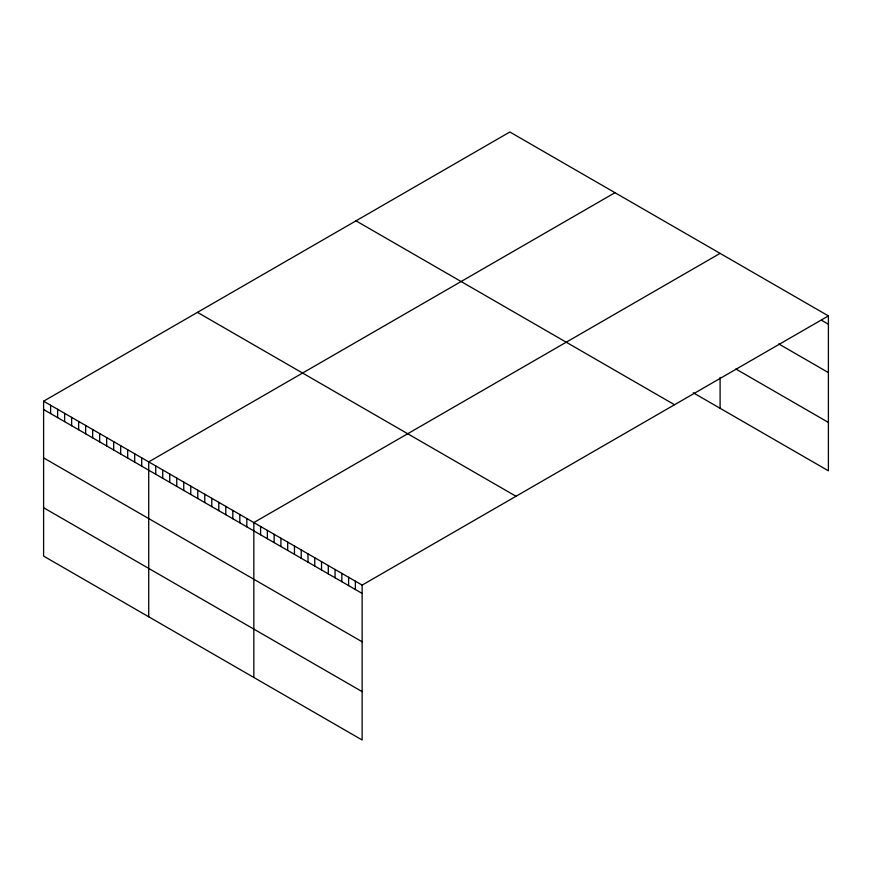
<?xml version="1.0" encoding="UTF-8"?>
<svg xmlns="http://www.w3.org/2000/svg" width="872" height="872" viewBox="0 0 872 872"><rect width="100%" height="100%" fill="white"/><g stroke="black" fill="none" stroke-linecap="round" stroke-linejoin="round"><path stroke-width="1.31" d="M828.4 315.904L362.142 585.101L362.142 740.001L43.6 556.096L43.6 401.196L509.858 131.999L828.4 315.904L828.4 470.804L693.229 392.771M614.978 192.69L148.72 461.888L148.72 616.787M720.098 253.381L253.839 522.568L253.839 677.468M821.631 320.318L828.4 324.221M778.761 343.939L828.4 372.595M735.892 369.02L828.4 422.43M355.994 220.834L674.536 404.739M197.464 312.361L516.006 496.266M43.6 401.196L362.142 585.101M43.6 409.513L362.142 593.418M43.6 457.887L362.142 641.792M43.6 507.722L362.142 691.627M720.098 377.369L720.098 408.281M355.373 581.188L355.373 589.516M348.604 577.286L348.604 585.603M341.835 573.373L341.835 581.689M335.066 569.471L335.066 577.787M328.297 565.557L328.297 573.874M321.528 561.655L321.528 569.972M314.759 557.742L314.759 566.059M307.99 553.84L307.99 562.157M301.222 549.927L301.222 558.244M294.453 546.025L294.453 554.341M287.684 542.112L287.684 550.428M280.915 538.209L280.915 546.526M274.146 534.296L274.146 542.613M267.377 530.383L267.377 538.711M260.608 526.481L260.608 534.798M246.831 518.524L246.831 526.841M239.822 514.48L239.822 522.797M232.813 510.436L232.813 518.753M225.804 506.392L225.804 514.709M218.796 502.337L218.796 510.665M211.787 498.293L211.787 506.61M204.778 494.25L204.778 502.566M197.77 490.206L197.77 498.522M190.761 486.162L190.761 494.478M183.752 482.118L183.752 490.435M176.754 478.063L176.754 486.38M169.746 474.019L169.746 482.336M162.737 469.975L162.737 478.292M155.728 465.931L155.728 474.248M141.711 457.833L141.711 466.16M134.702 453.789L134.702 462.106M127.694 449.745L127.694 458.062M120.685 445.701L120.685 454.018M113.676 441.657L113.676 449.974M106.667 437.602L106.667 445.93M99.659 433.558L99.659 441.875M92.65 429.515L92.65 437.831M85.652 425.471L85.652 433.787M78.644 421.427L78.644 429.743M71.635 417.383L71.635 425.7M64.626 413.328L64.626 421.645M57.617 409.284L57.617 417.601M50.609 405.24L50.609 413.557"/></g></svg>
